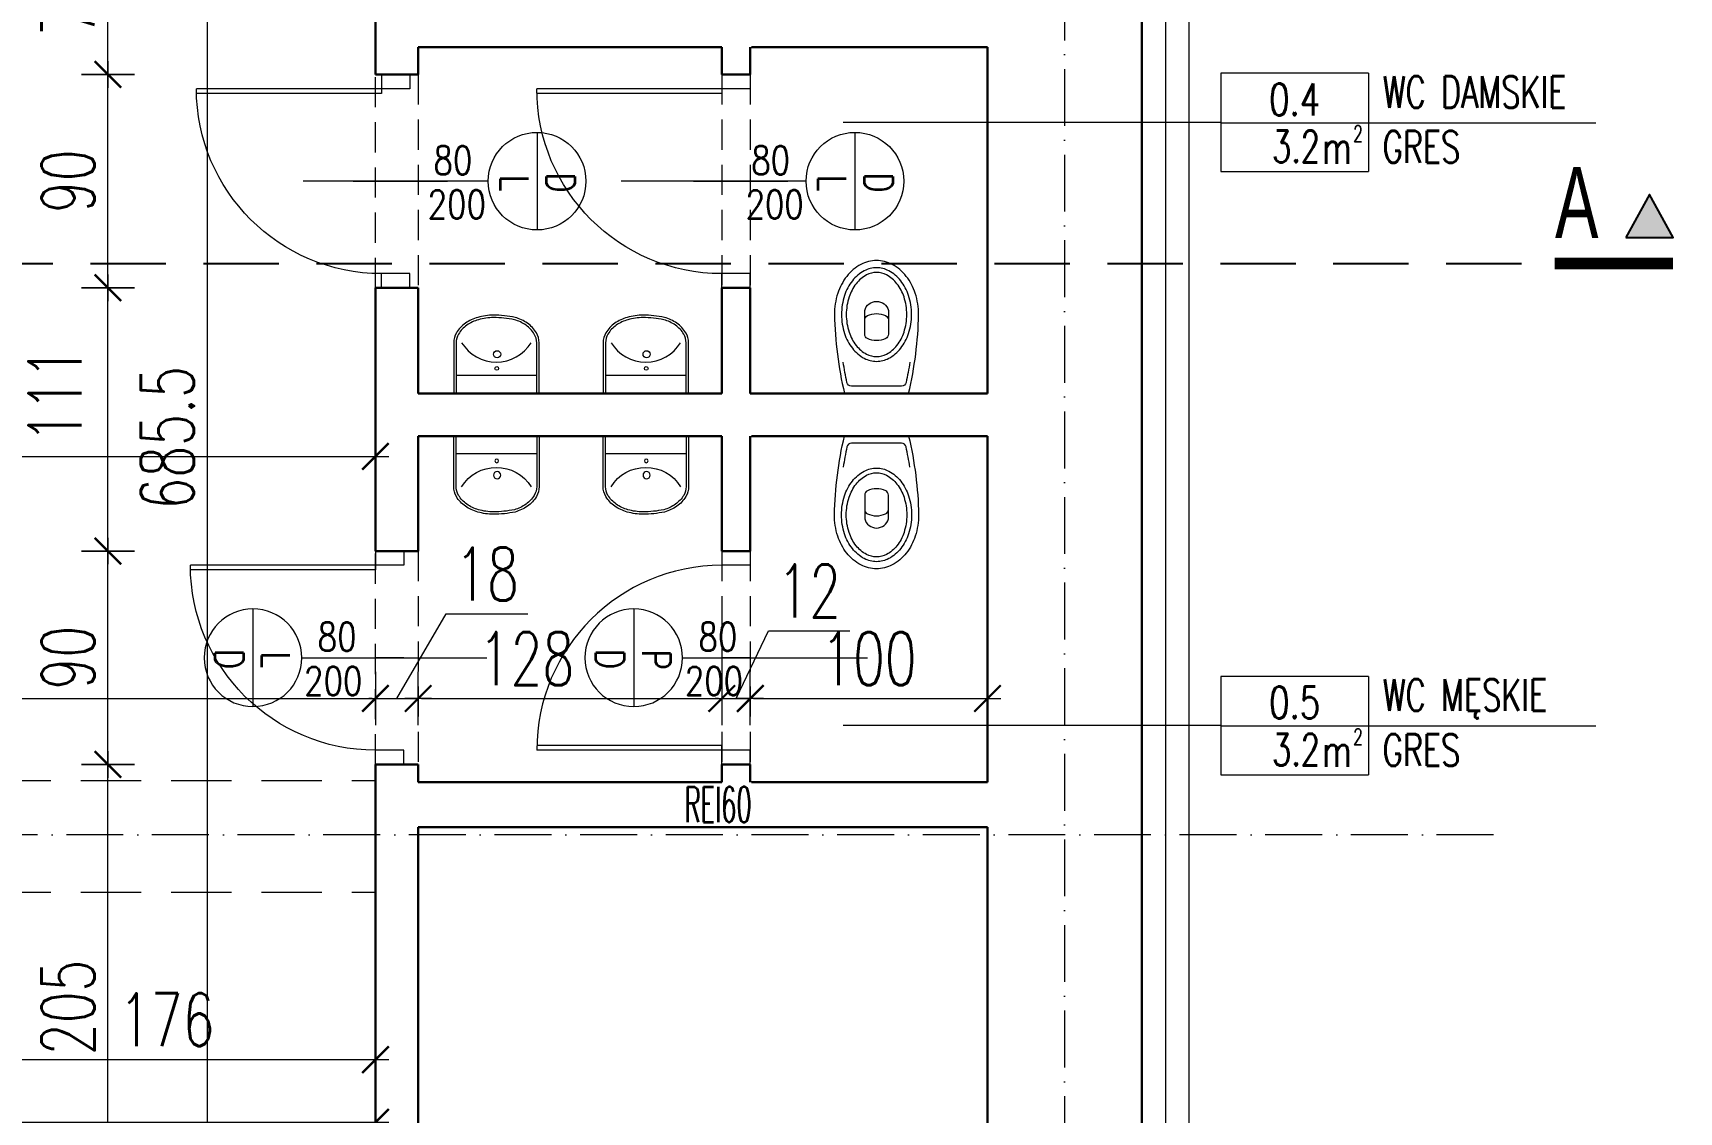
# Model space of a CAD drawing. Header units: millimetres. Extents: x -105266 to 178069, y 491 to 168574.
# Drawn here: x -43104 to -42410, y 56238 to 56693 of the extents above; entities that cross this region are included whole.
import ezdxf
from ezdxf.enums import TextEntityAlignment as Align

# ---------------------------------------------------------------- set-up
doc = ezdxf.new("R2010")
doc.units = ezdxf.units.MM
for name, pattern in [('ACAD_ISO10W100', [18, 12, -3, 0, -3]), ('DASHED', [19.05, 12.7, -6.35]), ('HIDDEN', [9.525, 6.35, -3.175])]:
    doc.linetypes.add(name, pattern=pattern)
doc.layers.get('defpoints').update_dxf_attribs({"color": 4})
for name, color, linetype, lineweight in [('A-izolacja', 4, 'BATTING', 5), ('A-murowane', 2, 'Continuous', 30), ('A-nad', 4, 'DASHED', 15), ('A-wykończenia', 6, 'Continuous', 13), ('A01_OSIE', 9, 'ACAD_ISO10W100', 9), ('A05_SCIANY', 1, 'Continuous', 20), ('A06_WIDOK', 6, 'Continuous', 15), ('A07_DRZWI_OKNA', 4, 'Continuous', 5), ('A08_OPIS DRZWI_OKIEN', 9, 'Continuous', 9), ('A10_OPIS', 4, 'Continuous', 15), ('A13_WYPOSAZENIE SANITARNE', 41, 'Continuous', 9), ('A16_OPIS_POM', 2, 'Continuous', 9), ('A17_OPIS_WARSTW', 32, 'Continuous', 9)]:
    doc.layers.add(name, color=color, linetype=linetype, lineweight=lineweight)
doc.styles.add('ARIAL NARROW', font='')
doc.styles.add('ROMANS', font='romans', dxfattribs={"width": 0.7})
doc.styles.add('WYM', font='ROMANS.SHX', dxfattribs={"width": 0.75})
doc.styles.add('X', font='ROMANS.shx', dxfattribs={"width": 0.5})
doc.styles.get('ARIAL NARROW').set_extended_font_data('Arial Narrow')
doc.linetypes.add('BATTING', pattern='A,0.00254,-2.54,[134,ltypeshp.shx,S=2.54,R=0,X=-2.54,Y=0],-5.08,[134,ltypeshp.shx,S=2.54,R=180,X=2.54,Y=0],-2.54', length=10.16254)
doc.dimstyles.new('PM-100', dxfattribs={"dimscale": 2.8, "dimtxt": 8, "dimasz": 0.5, "dimexe": 0, "dimexo": 0, "dimgap": 2, "dimtad": 1, "dimdec": 1, "dimrnd": 0.1, "dimzin": 13, "dimdsep": 46, "dimtxsty": 'ROMANS', "dimblk": 'Q', "dimcen": 0, "dimse1": 1, "dimse2": 1, "dimclrd": 256, "dimclre": 251, "dimclrt": 41, "dimadec": 1, "dimazin": 0, "dimtfac": 1, "dimtdec": 1, "dimtix": 1, "dimtmove": 1, "dimatfit": 0, "dimldrblk": 'NONE', "dimfxl": 1, "dimtolj": 1, "dimtzin": 13, "dimlwd": -1, "dimlwe": 0, "dimarcsym": 0})

# ---------------------------------------------------------------- blocks, each defined once
blk = doc.blocks.new('MW-0-151')
at = {"color": 0, "linetype": 'ByBlock'}
for points in [[(17.75, -33.25, -0.078305), (16.34, -42.19, -0.087719), (12.55, -49.34, -0.105432), (6.56, -54.37, -0.122623), (0, -56, -0.122623), (-6.56, -54.37, -0.105432), (-12.55, -49.34, -0.087719), (-16.34, -42.19, -0.078305), (-17.75, -33.25, -0.053819), (-13.5, 0), (13.5, 0, -0.053819)], [(14.75, -33.25, -0.078305), (13.49, -41.27, -0.087719), (10.19, -47.49, -0.105432), (5.15, -51.72, -0.122623), (0, -53, -0.122623), (-5.15, -51.72, -0.105432), (-10.19, -47.49, -0.087719), (-13.49, -41.27, -0.078305), (-14.75, -33.25, -0.078305), (-13.49, -25.23, -0.087719), (-10.19, -19.01, -0.105432), (-5.15, -14.78, -0.122623), (0, -13.5, -0.122623), (5.15, -14.78, -0.105432), (10.19, -19.01, -0.087719), (13.49, -25.23, -0.078305)], [(-12.75, -33.25, -0.078305), (-11.58, -25.85, -0.087719), (-8.61, -20.24, -0.105432), (-4.21, -16.55, -0.122623), (0, -15.5, -0.122623), (4.21, -16.55, -0.105432), (8.61, -20.24, -0.087719), (11.58, -25.85, -0.078305), (12.75, -33.25, -0.078305), (11.58, -40.65, -0.087719), (8.61, -46.26, -0.105432), (4.21, -49.95, -0.122623), (0, -51, -0.122623), (-4.21, -49.95, -0.105432), (-8.61, -46.26, -0.087719), (-11.58, -40.65, -0.078305)], [(-3.85, -23.12, 0.291048), (-5, -24.93), (-5, -34.9, 0.778001), (5, -34.9), (5, -24.93, 0.291048), (3.85, -23.12, 0.222518)]]:
    blk.add_lwpolyline(points, format="xyb", close=True, dxfattribs=at)
blk.add_lwpolyline([(14.03, -13.14, 0.014098), (12.48, -4.59, 0.354735), (10.52, -3), (-10.52, -3, 0.354735), (-12.48, -4.59, 0.014098), (-14.03, -13.14, 0.014098)], format="xyb", dxfattribs=at)
for centre, radius, start, end in [((-3, -30.98), 2, 180, 244.91008), ((0, -24.57), 9.07, 244.91008, 295.08992), ((3, -30.98), 2, 295.08992, 0)]:
    blk.add_arc(centre, radius, start, end, dxfattribs=at)
blk = doc.blocks.new('Q')
for p, q in [((0, 8), (0, -8)), ((-4, 0), (4, 0))]:
    blk.add_line(p, q)
at = {"const_width": 0.7}
blk.add_lwpolyline([(4, 4), (-4, -4)], dxfattribs=at)
blk = doc.blocks.new('*D143')
at = {"layer": 'A17_OPIS_WARSTW', "transparency": 16777216}
blk.add_line((-44911.31, 56233.7), (-42961.11, 56233.7), dxfattribs=at)
at = {"layer": 'defpoints', "color": 0, "transparency": 16777216}
for p in [(-42959.71, 56320.55), (-44912.71, 56315.55), (-42959.71, 56233.7)]:
    blk.add_point(p, dxfattribs=at)
at = {"layer": 'A17_OPIS_WARSTW', "transparency": 16777216, "xscale": 1.399999999999999, "yscale": 1.399999999999999, "zscale": 1.399999999999999, "rotation": 180}
blk.add_blockref('Q', (-44912.71, 56233.7), dxfattribs=at)
at = {"layer": 'A17_OPIS_WARSTW', "transparency": 16777216, "xscale": 1.399999999999999, "yscale": 1.399999999999999, "zscale": 1.399999999999999}
blk.add_blockref('Q', (-42959.71, 56233.7), dxfattribs=at)
at = {"layer": 'A17_OPIS_WARSTW', "color": 41, "transparency": 16777216, "insert": (-43924.1, 56246.9), "char_height": 22.4, "attachment_point": 5, "style": 'ROMANS'}
blk.add_mtext('\\A1;1953', dxfattribs=at)
blk = doc.blocks.new('_None')
blk = doc.blocks.new('D80')
at = {"color": 0, "linetype": 'ByBlock'}
for p, q in [((-3792.14, -2425.72), (-3792.14, -2335.72)), ((-3790.14, -2413.72), (-3790.14, -2335.75)), ((-3753.14, -2401.77), (-3753.14, -2441.59)), ((-3798.14, -2425.72), (-3798.14, -2413.72)), ((-3798.14, -2413.72), (-3790.14, -2413.72)), ((-3753.14, -2425.72), (-3753.14, -2413.72)), ((-3714.14, -2425.72), (-3714.14, -2413.72)), ((-3708.14, -2413.72), (-3714.14, -2413.72)), ((-3708.14, -2425.72), (-3708.14, -2413.72)), ((-3798.14, -2425.72), (-3792.14, -2425.72)), ((-3708.14, -2425.72), (-3714.14, -2425.72))]:
    blk.add_line(p, q, dxfattribs=at)
blk.add_arc((-3792.14, -2413.72), 78, 0, 90, dxfattribs=at)
blk = doc.blocks.new('A$C5E647A0B')
blk.add_blockref('D80', (3708.14, 2425.72))
blk = doc.blocks.new('A$C710C7D7E')
blk.add_blockref('A$C5E647A0B', (90, 0))
blk = doc.blocks.new('MW-0-102')
at = {"color": 0, "linetype": 'ByBlock'}
for p, q in [((-30.3, 0), (-30.3, -35.6)), ((26.3, -35.6), (26.3, 0))]:
    blk.add_line(p, q, dxfattribs=at)
blk.add_lwpolyline([(28, -35.6), (28, 0), (-32, 0), (-32, -35.6, 0.135616), (-30.1, -42.6, 0.106924), (-23.8, -49.3, 0.08175), (-15.1, -53.4, 0.051649), (0, -55, 0.069931), (11.1, -53.4, 0.08175), (19.8, -49.3, 0.106924), (26.1, -42.6, 0.135616)], format="xyb", close=True, dxfattribs=at)
blk.add_lwpolyline([(-30.3, -12.5), (26.3, -12.5)])
blk.add_lwpolyline([(-30.3, -35.6, 0.135616), (-28.6, -41.7, 0.106924), (-22.8, -47.9, 0.08175), (-14.6, -51.8, 0.051052), (0, -53.3, 0.069931), (10.6, -51.8, 0.08175), (18.8, -47.9, 0.106924), (24.6, -41.7, 0.135616), (26.3, -35.6, 0.135616)], format="xyb", dxfattribs=at)
for centre, radius in [((-2.3, -17.5), 1.29), ((-2.5, -27.5), 2.5)]:
    blk.add_circle(centre, radius, dxfattribs=at)
blk.add_arc((-2, -50.7), 28.7, 31.6763, 148.3237, dxfattribs=at)
blk = doc.blocks.new('A$C5DA26D5B')
at = {"layer": 'A13_WYPOSAZENIE SANITARNE', "extrusion": (0, 0, -1), "xscale": -1, "zscale": -1, "rotation": 180}
blk.add_blockref('MW-0-102', (-42, 0), dxfattribs=at)
blk = doc.blocks.new('opis-pomieszczenie')
for p, q in [((0, 21.79), (0, -21.42)), ((-64.77, 0), (99.88, 0))]:
    blk.add_line(p, q)
blk.add_lwpolyline([(0, 21.79), (-64.77, 21.79), (-64.77, -21.42), (0, -21.42)])
at = {"style": 'ROMANS', "width": 0.7}
for s, height, p in [('2', 7.15, (-4.55, -8.35)), ('m', 14.3, (-13.79, -17.95))]:
    blk.add_text(s, height=height, dxfattribs=at).set_placement(p, align=Align.CENTER)
blk.add_attdef('NR', text='', height=14.3, dxfattribs=at).set_placement((-32.39, 2.83), align=Align.CENTER)
for tag, p in [('POMIESZCZENIE', (6.3, 3.88)), ('POS', (6.3, -17.57))]:
    blk.add_attdef(tag, p, '', height=14.3, dxfattribs=at)
blk.add_attdef('POW', text='', height=14.3, dxfattribs=at).set_placement((-27, -17.41), align=Align.RIGHT)
blk = doc.blocks.new('*D152')
at = {"layer": 'A17_OPIS_WARSTW', "transparency": 16777216}
blk.add_line((-43568.31, 56412.44), (-42961.11, 56412.44), dxfattribs=at)
at = {"layer": 'defpoints', "color": 0, "transparency": 16777216}
for p in [(-42959.71, 56412.44), (-43569.71, 56313.42), (-42959.71, 56313.42)]:
    blk.add_point(p, dxfattribs=at)
at = {"layer": 'A17_OPIS_WARSTW', "transparency": 16777216, "xscale": 1.399999999999999, "yscale": 1.399999999999999, "zscale": 1.399999999999999, "rotation": 180}
blk.add_blockref('Q', (-43569.71, 56412.44), dxfattribs=at)
at = {"layer": 'A17_OPIS_WARSTW', "transparency": 16777216, "xscale": 1.399999999999999, "yscale": 1.399999999999999, "zscale": 1.399999999999999}
blk.add_blockref('Q', (-42959.71, 56412.44), dxfattribs=at)
at = {"layer": 'A17_OPIS_WARSTW', "color": 41, "transparency": 16777216, "insert": (-43264.71, 56429.24), "char_height": 22.4, "attachment_point": 5, "style": 'ROMANS'}
blk.add_mtext('\\A1;610', dxfattribs=at)
blk = doc.blocks.new('*D313')
at = {"layer": 'A17_OPIS_WARSTW', "transparency": 16777216}
blk.add_line((-43326.31, 56514.54), (-42961.11, 56514.54), dxfattribs=at)
at = {"layer": 'defpoints', "color": 0, "transparency": 16777216}
for p in [(-42959.71, 56607.14), (-43327.71, 56514.54), (-42959.71, 56514.54)]:
    blk.add_point(p, dxfattribs=at)
at = {"layer": 'A17_OPIS_WARSTW', "transparency": 16777216, "xscale": 1.399999999999999, "yscale": 1.399999999999999, "zscale": 1.399999999999999, "rotation": 180}
blk.add_blockref('Q', (-43327.71, 56514.54), dxfattribs=at)
at = {"layer": 'A17_OPIS_WARSTW', "transparency": 16777216, "xscale": 1.399999999999999, "yscale": 1.399999999999999, "zscale": 1.399999999999999}
blk.add_blockref('Q', (-42959.71, 56514.54), dxfattribs=at)
at = {"layer": 'A17_OPIS_WARSTW', "color": 41, "transparency": 16777216, "insert": (-43143.71, 56531.34), "char_height": 22.4, "attachment_point": 5, "style": 'ROMANS'}
blk.add_mtext('\\A1;368', dxfattribs=at)
blk = doc.blocks.new('A$C0DAD6F23')
h = blk.add_hatch(color=1)
h.dxf.hatch_style = 1
h.paths.add_polyline_path([(-30, 11.03), (-50, 11.03), (-40, 29.14)])
at = {"color": 1}
blk.add_lwpolyline([(-30, 11.03), (-50, 11.03), (-40, 29.14), (-30, 11.03)], dxfattribs=at)
at = {"color": 1, "const_width": 5}
blk.add_lwpolyline([(0, 0), (-50, 0)], dxfattribs=at)
blk = doc.blocks.new('*D195')
at = {"layer": 'A17_OPIS_WARSTW', "ltscale": 0.9, "transparency": 16777216}
for p, q in [((-42950.71, 56412.44), (-42929.87, 56448.12)), ((-42929.87, 56448.12), (-42895.52, 56448.12)), ((-42961.11, 56412.44), (-42962.51, 56412.44)), ((-42959.71, 56412.44), (-42941.71, 56412.44)), ((-42959.71, 56412.44), (-42941.71, 56412.44)), ((-42940.31, 56412.44), (-42938.91, 56412.44))]:
    blk.add_line(p, q, dxfattribs=at)
at = {"layer": 'defpoints', "color": 0, "ltscale": 0.9, "transparency": 16777216}
for p in [(-42959.71, 56412.44), (-42941.71, 56412.44), (-42941.71, 56412.44)]:
    blk.add_point(p, dxfattribs=at)
at = {"layer": 'A17_OPIS_WARSTW', "ltscale": 0.9, "transparency": 16777216, "xscale": 1.399999999999999, "yscale": 1.399999999999999, "zscale": 1.399999999999999}
blk.add_blockref('Q', (-42959.71, 56412.44), dxfattribs=at)
at = {"layer": 'A17_OPIS_WARSTW', "ltscale": 0.9, "transparency": 16777216, "xscale": 1.399999999999999, "yscale": 1.399999999999999, "zscale": 1.399999999999999, "rotation": 180}
blk.add_blockref('Q', (-42941.71, 56412.44), dxfattribs=at)
at = {"layer": 'A17_OPIS_WARSTW', "color": 41, "ltscale": 0.9, "transparency": 16777216, "insert": (-42912.7, 56464.92), "char_height": 22.4, "attachment_point": 5, "style": 'ROMANS'}
blk.add_mtext('\\A1;18', dxfattribs=at)
blk = doc.blocks.new('*D196')
at = {"layer": 'A17_OPIS_WARSTW', "ltscale": 0.9, "transparency": 16777216}
blk.add_line((-42940.31, 56412.44), (-42815.11, 56412.44), dxfattribs=at)
at = {"layer": 'defpoints', "color": 0, "ltscale": 0.9, "transparency": 16777216}
for p in [(-42941.71, 56412.44), (-42813.71, 56412.44), (-42813.71, 56412.44)]:
    blk.add_point(p, dxfattribs=at)
at = {"layer": 'A17_OPIS_WARSTW', "ltscale": 0.9, "transparency": 16777216, "xscale": 1.399999999999999, "yscale": 1.399999999999999, "zscale": 1.399999999999999, "rotation": 180}
blk.add_blockref('Q', (-42941.71, 56412.44), dxfattribs=at)
at = {"layer": 'A17_OPIS_WARSTW', "ltscale": 0.9, "transparency": 16777216, "xscale": 1.399999999999999, "yscale": 1.399999999999999, "zscale": 1.399999999999999}
blk.add_blockref('Q', (-42813.71, 56412.44), dxfattribs=at)
at = {"layer": 'A17_OPIS_WARSTW', "color": 41, "ltscale": 0.9, "transparency": 16777216, "insert": (-42896.06, 56429.24), "char_height": 22.4, "attachment_point": 5, "style": 'ROMANS'}
blk.add_mtext('\\A1;128', dxfattribs=at)
blk = doc.blocks.new('*D197')
at = {"layer": 'A17_OPIS_WARSTW', "ltscale": 0.9, "transparency": 16777216}
for p, q in [((-42807.71, 56412.44), (-42794.08, 56440.99)), ((-42794.08, 56440.99), (-42759.73, 56440.99)), ((-42815.11, 56412.44), (-42816.51, 56412.44)), ((-42813.71, 56412.44), (-42801.71, 56412.44)), ((-42813.71, 56412.44), (-42801.71, 56412.44)), ((-42800.31, 56412.44), (-42798.91, 56412.44))]:
    blk.add_line(p, q, dxfattribs=at)
at = {"layer": 'defpoints', "color": 0, "ltscale": 0.9, "transparency": 16777216}
for p in [(-42813.71, 56412.44), (-42801.71, 56412.44), (-42801.71, 56412.44)]:
    blk.add_point(p, dxfattribs=at)
at = {"layer": 'A17_OPIS_WARSTW', "ltscale": 0.9, "transparency": 16777216, "xscale": 1.399999999999999, "yscale": 1.399999999999999, "zscale": 1.399999999999999}
blk.add_blockref('Q', (-42813.71, 56412.44), dxfattribs=at)
at = {"layer": 'A17_OPIS_WARSTW', "ltscale": 0.9, "transparency": 16777216, "xscale": 1.399999999999999, "yscale": 1.399999999999999, "zscale": 1.399999999999999, "rotation": 180}
blk.add_blockref('Q', (-42801.71, 56412.44), dxfattribs=at)
at = {"layer": 'A17_OPIS_WARSTW', "color": 41, "ltscale": 0.9, "transparency": 16777216, "insert": (-42776.91, 56457.79), "char_height": 22.4, "attachment_point": 5, "style": 'ROMANS'}
blk.add_mtext('\\A1;12', dxfattribs=at)
blk = doc.blocks.new('*D198')
at = {"layer": 'A17_OPIS_WARSTW', "ltscale": 0.9, "transparency": 16777216}
blk.add_line((-42800.31, 56412.44), (-42703.11, 56412.44), dxfattribs=at)
at = {"layer": 'defpoints', "color": 0, "ltscale": 0.9, "transparency": 16777216}
for p in [(-42801.71, 56412.44), (-42701.71, 56412.44), (-42701.71, 56412.44)]:
    blk.add_point(p, dxfattribs=at)
at = {"layer": 'A17_OPIS_WARSTW', "ltscale": 0.9, "transparency": 16777216, "xscale": 1.399999999999999, "yscale": 1.399999999999999, "zscale": 1.399999999999999, "rotation": 180}
blk.add_blockref('Q', (-42801.71, 56412.44), dxfattribs=at)
at = {"layer": 'A17_OPIS_WARSTW', "ltscale": 0.9, "transparency": 16777216, "xscale": 1.399999999999999, "yscale": 1.399999999999999, "zscale": 1.399999999999999}
blk.add_blockref('Q', (-42701.71, 56412.44), dxfattribs=at)
at = {"layer": 'A17_OPIS_WARSTW', "color": 41, "ltscale": 0.9, "transparency": 16777216, "insert": (-42751.71, 56429.24), "char_height": 22.4, "attachment_point": 5, "style": 'ROMANS'}
blk.add_mtext('\\A1;100', dxfattribs=at)
blk = doc.blocks.new('*D203')
at = {"layer": 'A17_OPIS_WARSTW', "ltscale": 0.9, "transparency": 16777216}
blk.add_line((-43072.49, 56587.04), (-43072.49, 56674.24), dxfattribs=at)
at = {"layer": 'defpoints', "color": 0, "ltscale": 0.9, "transparency": 16777216}
for p in [(-43072.49, 56675.64), (-43035.24, 56675.64), (-43035.24, 56585.64)]:
    blk.add_point(p, dxfattribs=at)
at = {"layer": 'A17_OPIS_WARSTW', "ltscale": 0.9, "transparency": 16777216, "xscale": 1.399999999999999, "yscale": 1.399999999999999, "zscale": 1.399999999999999}
for p, rotation in [((-43072.49, 56675.64), 90), ((-43072.49, 56585.64), 270)]:
    blk.add_blockref('Q', p, dxfattribs=dict(at, rotation=rotation))
at = {"layer": 'A17_OPIS_WARSTW', "color": 41, "ltscale": 0.9, "transparency": 16777216, "insert": (-43089.29, 56630.64), "char_height": 22.4, "attachment_point": 5, "rotation": 90, "style": 'ROMANS'}
blk.add_mtext('\\A1;90', dxfattribs=at)
blk = doc.blocks.new('*D205')
at = {"layer": 'A17_OPIS_WARSTW', "ltscale": 0.9, "transparency": 16777216}
blk.add_line((-43072.49, 56181.04), (-43072.49, 56383.24), dxfattribs=at)
at = {"layer": 'defpoints', "color": 0, "ltscale": 0.9, "transparency": 16777216}
for p in [(-43072.49, 56384.64), (-43035.24, 56384.64), (-43035.24, 56179.64)]:
    blk.add_point(p, dxfattribs=at)
at = {"layer": 'A17_OPIS_WARSTW', "ltscale": 0.9, "transparency": 16777216, "xscale": 1.399999999999999, "yscale": 1.399999999999999, "zscale": 1.399999999999999}
for p, rotation in [((-43072.49, 56384.64), 90), ((-43072.49, 56179.64), 270)]:
    blk.add_blockref('Q', p, dxfattribs=dict(at, rotation=rotation))
at = {"layer": 'A17_OPIS_WARSTW', "color": 41, "ltscale": 0.9, "transparency": 16777216, "insert": (-43089.29, 56282.14), "char_height": 22.4, "attachment_point": 5, "rotation": 90, "style": 'ROMANS'}
blk.add_mtext('\\A1;205', dxfattribs=at)
blk = doc.blocks.new('*D206')
at = {"layer": 'A17_OPIS_WARSTW', "ltscale": 0.9, "transparency": 16777216}
blk.add_line((-43072.49, 56386.04), (-43072.49, 56473.24), dxfattribs=at)
at = {"layer": 'defpoints', "color": 0, "ltscale": 0.9, "transparency": 16777216}
for p in [(-43072.49, 56474.64), (-43035.24, 56474.64), (-43035.24, 56384.64)]:
    blk.add_point(p, dxfattribs=at)
at = {"layer": 'A17_OPIS_WARSTW', "ltscale": 0.9, "transparency": 16777216, "xscale": 1.399999999999999, "yscale": 1.399999999999999, "zscale": 1.399999999999999}
for p, rotation in [((-43072.49, 56474.64), 90), ((-43072.49, 56384.64), 270)]:
    blk.add_blockref('Q', p, dxfattribs=dict(at, rotation=rotation))
at = {"layer": 'A17_OPIS_WARSTW', "color": 41, "ltscale": 0.9, "transparency": 16777216, "insert": (-43089.29, 56429.64), "char_height": 22.4, "attachment_point": 5, "rotation": 90, "style": 'ROMANS'}
blk.add_mtext('\\A1;90', dxfattribs=at)
blk = doc.blocks.new('*D207')
at = {"layer": 'A17_OPIS_WARSTW', "ltscale": 0.9, "transparency": 16777216}
blk.add_line((-43072.49, 56476.04), (-43072.49, 56584.24), dxfattribs=at)
at = {"layer": 'defpoints', "color": 0, "ltscale": 0.9, "transparency": 16777216}
for p in [(-43072.49, 56585.64), (-43035.24, 56585.64), (-43035.24, 56474.64)]:
    blk.add_point(p, dxfattribs=at)
at = {"layer": 'A17_OPIS_WARSTW', "ltscale": 0.9, "transparency": 16777216, "xscale": 1.399999999999999, "yscale": 1.399999999999999, "zscale": 1.399999999999999}
for p, rotation in [((-43072.49, 56585.64), 90), ((-43072.49, 56474.64), 270)]:
    blk.add_blockref('Q', p, dxfattribs=dict(at, rotation=rotation))
at = {"layer": 'A17_OPIS_WARSTW', "color": 41, "ltscale": 0.9, "transparency": 16777216, "insert": (-43094.84, 56540.48), "char_height": 22.4, "attachment_point": 5, "rotation": 90, "style": 'ROMANS'}
blk.add_mtext('\\A1;111', dxfattribs=at)
blk = doc.blocks.new('*D208')
at = {"layer": 'A17_OPIS_WARSTW', "ltscale": 0.9, "transparency": 16777216}
blk.add_line((-43072.49, 56677.04), (-43072.49, 56753.74), dxfattribs=at)
at = {"layer": 'defpoints', "color": 0, "ltscale": 0.9, "transparency": 16777216}
for p in [(-43072.49, 56755.14), (-43035.24, 56755.14), (-43035.24, 56675.64)]:
    blk.add_point(p, dxfattribs=at)
at = {"layer": 'A17_OPIS_WARSTW', "ltscale": 0.9, "transparency": 16777216, "xscale": 1.399999999999999, "yscale": 1.399999999999999, "zscale": 1.399999999999999}
for p, rotation in [((-43072.49, 56755.14), 90), ((-43072.49, 56675.64), 270)]:
    blk.add_blockref('Q', p, dxfattribs=dict(at, rotation=rotation))
at = {"layer": 'A17_OPIS_WARSTW', "color": 41, "ltscale": 0.9, "transparency": 16777216, "insert": (-43089.29, 56715.39), "char_height": 22.4, "attachment_point": 5, "rotation": 90, "style": 'ROMANS'}
blk.add_mtext('\\A1;79.5', dxfattribs=at)
blk = doc.blocks.new('*D211')
at = {"layer": 'A17_OPIS_WARSTW', "ltscale": 0.9, "transparency": 16777216}
blk.add_line((-43134.31, 56260.14), (-42961.11, 56260.14), dxfattribs=at)
at = {"layer": 'defpoints', "color": 0, "ltscale": 0.9, "transparency": 16777216}
for p in [(-43135.71, 56377.89), (-42959.71, 56277.13), (-42959.71, 56260.14)]:
    blk.add_point(p, dxfattribs=at)
at = {"layer": 'A17_OPIS_WARSTW', "ltscale": 0.9, "transparency": 16777216, "xscale": 1.399999999999999, "yscale": 1.399999999999999, "zscale": 1.399999999999999, "rotation": 180}
blk.add_blockref('Q', (-43135.71, 56260.14), dxfattribs=at)
at = {"layer": 'A17_OPIS_WARSTW', "ltscale": 0.9, "transparency": 16777216, "xscale": 1.399999999999999, "yscale": 1.399999999999999, "zscale": 1.399999999999999}
blk.add_blockref('Q', (-42959.71, 56260.14), dxfattribs=at)
at = {"layer": 'A17_OPIS_WARSTW', "color": 41, "ltscale": 0.9, "transparency": 16777216, "insert": (-43047.71, 56276.94), "char_height": 22.4, "attachment_point": 5, "style": 'ROMANS'}
blk.add_mtext('\\A1;176', dxfattribs=at)
blk = doc.blocks.new('drzwi opis')
for p, q in [((-29.32, 124.88), (29.32, 124.88)), ((0, 95.56), (0, -15.56))]:
    blk.add_line(p, q)
blk.add_circle((0, 124.88), 29.32)
at = {"style": 'ROMANS', "width": 0.7}
for tag, p in [('WDNR', (1.09, 127.47)), ('WDPPOZ', (0, 102.7))]:
    blk.add_attdef(tag, text='', height=17, dxfattribs=at).set_placement(p, align=Align.CENTER)
for tag, p in [('WDS', (-4.07, -6.01)), ('WDH', (22.49, -6.37))]:
    blk.add_attdef(tag, text='', height=17, rotation=90, dxfattribs=at).set_placement(p, align=Align.CENTER)
blk = doc.blocks.new('*D221')
at = {"layer": 'A17_OPIS_WARSTW', "ltscale": 0.9, "transparency": 16777216}
blk.add_line((-43030.64, 56863.74), (-43030.64, 56181.04), dxfattribs=at)
at = {"layer": 'defpoints', "color": 0, "ltscale": 0.9, "transparency": 16777216}
for p in [(-43206.64, 56865.14), (-43206.64, 56179.64), (-43030.64, 56179.64)]:
    blk.add_point(p, dxfattribs=at)
at = {"layer": 'A17_OPIS_WARSTW', "ltscale": 0.9, "transparency": 16777216, "xscale": 1.399999999999999, "yscale": 1.399999999999999, "zscale": 1.399999999999999}
for p, rotation in [((-43030.64, 56865.14), 90), ((-43030.64, 56179.64), 270)]:
    blk.add_blockref('Q', p, dxfattribs=dict(at, rotation=rotation))
at = {"layer": 'A17_OPIS_WARSTW', "color": 41, "ltscale": 0.9, "transparency": 16777216, "insert": (-43047.44, 56522.39), "char_height": 22.4, "attachment_point": 5, "rotation": 90, "style": 'ROMANS'}
blk.add_mtext('\\A1;685.5', dxfattribs=at)

msp = doc.modelspace()

# ---------------------------------------------------------------- linework, layer by layer
at = {"layer": 'A-izolacja', "ltscale": 0.9}
msp.add_line((-42626.52, 55769.91), (-42626.52, 56939.86), dxfattribs=at)
at = {"layer": 'A-murowane'}
for p, q in [((-42636.71, 56930.14), (-42636.71, 55779.64)), ((-42959.71, 56755.14), (-42959.71, 56675.64)), ((-42941.71, 56675.64), (-42941.71, 56687.14)), ((-42813.71, 56687.14), (-42941.71, 56687.14)), ((-42813.71, 56687.14), (-42813.71, 56675.64)), ((-42801.71, 56687.14), (-42801.71, 56675.64)), ((-42701.71, 56687.14), (-42801.21, 56687.14)), ((-42701.71, 56687.14), (-42701.71, 56541.14)), ((-42941.71, 56675.64), (-42959.71, 56675.64)), ((-42801.71, 56675.64), (-42813.71, 56675.64)), ((-42959.71, 56585.64), (-42959.71, 56474.64)), ((-42941.71, 56585.64), (-42959.71, 56585.64)), ((-42941.71, 56541.14), (-42941.71, 56585.64)), ((-42813.71, 56585.64), (-42813.71, 56541.14)), ((-42801.71, 56585.64), (-42813.71, 56585.64)), ((-42801.71, 56585.64), (-42801.71, 56541.14)), ((-42813.71, 56541.14), (-42941.71, 56541.14)), ((-42701.71, 56541.14), (-42801.71, 56541.14)), ((-42941.71, 56474.64), (-42941.71, 56523.14)), ((-42813.71, 56523.14), (-42941.71, 56523.14)), ((-42813.71, 56523.14), (-42813.71, 56474.64)), ((-42801.71, 56523.14), (-42801.71, 56474.64)), ((-42701.71, 56523.14), (-42801.21, 56523.14)), ((-42701.71, 56523.14), (-42701.71, 56377.14)), ((-42959.71, 56474.64), (-42941.71, 56474.64)), ((-42813.71, 56474.64), (-42801.71, 56474.64)), ((-42959.71, 56384.64), (-42959.71, 55844.64)), ((-42959.71, 55844.64), (-42959.71, 56384.64)), ((-42959.71, 56384.64), (-42941.71, 56384.64)), ((-42941.71, 56384.64), (-42941.71, 56377.14)), ((-42813.71, 56384.64), (-42813.71, 56377.14)), ((-42813.71, 56384.64), (-42801.71, 56384.64)), ((-42801.71, 56384.64), (-42801.71, 56377.14)), ((-42813.71, 56377.14), (-42941.71, 56377.14)), ((-42701.71, 56377.14), (-42801.21, 56377.14)), ((-42941.71, 56358.14), (-42941.71, 55844.64)), ((-42701.71, 56358.14), (-42941.71, 56358.14)), ((-42701.71, 56358.14), (-42701.71, 55844.64))]:
    msp.add_line(p, q, dxfattribs=at)
at = {"layer": 'A-nad'}
for p, q in [((-42959.71, 56585.64), (-42959.71, 56675.64)), ((-42941.71, 56675.64), (-42941.71, 56585.64)), ((-42813.71, 56675.64), (-42813.71, 56585.64)), ((-42801.71, 56675.64), (-42801.71, 56585.64)), ((-42959.71, 56384.64), (-42959.71, 56474.64)), ((-42941.71, 56474.64), (-42941.71, 56384.64)), ((-42813.71, 56474.64), (-42813.71, 56384.64)), ((-42801.71, 56474.64), (-42801.71, 56384.64))]:
    msp.add_line(p, q, dxfattribs=at)
at = {"layer": 'A-nad', "ltscale": 2}
for p, q in [((-44912.71, 56377.89), (-42959.71, 56377.89)), ((-44912.71, 56330.7), (-42959.71, 56330.7))]:
    msp.add_line(p, q, dxfattribs=at)
at = {"layer": 'A-wykończenia'}
msp.add_lwpolyline([(-42774.71, 55779.64), (-42774.71, 55759.64), (-42616.71, 55759.64), (-42616.71, 56950.14), (-42778.21, 56950.14), (-42778.21, 56930.14)], dxfattribs=at)
at = {"layer": 'A01_OSIE', "ltscale": 2}
for p, q in [((-42669.21, 57002.81), (-42669.21, 55668.76)), ((-42488.41, 56354.89), (-45760, 56354.89))]:
    msp.add_line(p, q, dxfattribs=at)
at = {"layer": 'A16_OPIS_POM'}
for p, q in [((-42603.33, 56655.42), (-42762.6, 56655.42)), ((-42603.33, 56401.05), (-42762.6, 56401.05))]:
    msp.add_line(p, q, dxfattribs=at)
at = {"layer": 'defpoints', "linetype": 'HIDDEN', "ltscale": 5}
msp.add_line((-45746.81, 56595.9), (-42462.69, 56595.9), dxfattribs=at)

# ---------------------------------------------------------------- block references
at = {"color": 6, "xscale": -1}
msp.add_blockref('A$C0DAD6F23', (-42462.69, 56595.9), dxfattribs=at)
at = {"layer": 'A06_WIDOK', "xscale": 0.6, "yscale": 0.6, "zscale": 0.6}
for p in [(-42935.13, 56541.14), (-42872.13, 56541.14)]:
    msp.add_blockref('A$C5DA26D5B', p, dxfattribs=at)
at = {"layer": 'A06_WIDOK', "xscale": -0.6, "yscale": 0.6, "zscale": 0.6, "rotation": 180}
for p in [(-42935.13, 56523.14), (-42872.13, 56523.14)]:
    msp.add_blockref('A$C5DA26D5B', p, dxfattribs=at)
at = {"layer": 'A07_DRZWI_OKNA', "xscale": -1, "rotation": 89.99999999999783}
for p in [(-42945.18, 56675.64), (-42801.71, 56675.64), (-42947.71, 56474.64)]:
    msp.add_blockref('A$C710C7D7E', p, dxfattribs=at)
at = {"layer": 'A07_DRZWI_OKNA', "rotation": 90.00000000000216}
msp.add_blockref('A$C710C7D7E', (-42801.71, 56384.64), dxfattribs=at)
at = {"layer": 'A08_OPIS DRZWI_OKIEN'}
ref = msp.add_blockref('drzwi opis', (-42979.26, 56630.64), dxfattribs=dict(at, xscale=0.702000000001135, yscale=0.702000000001135, zscale=0.702000000001135, rotation=270))
ref.add_attrib('WDNR', 'D', dxfattribs={"layer": '0', "height": 11.93, "rotation": 270, "style": 'WYM', "width": 0.8}).set_placement((-42887.58, 56629.99), align=Align.CENTER)
ref.add_attrib('WDPPOZ', 'L', dxfattribs={"layer": '0', "height": 11.93, "rotation": 270, "style": 'WYM', "width": 0.8}).set_placement((-42907.17, 56629.73), align=Align.CENTER)
ref.add_attrib('WDS', '80', dxfattribs={"layer": '0', "height": 11.934, "style": 'WYM', "width": 0.8}).set_placement((-42927.08, 56633.5), align=Align.CENTER)
ref.add_attrib('WDH', '200', dxfattribs={"layer": '0', "height": 11.934, "style": 'WYM', "width": 0.8}).set_placement((-42925.42, 56614.85), align=Align.CENTER)
ref = msp.add_blockref('drzwi opis', (-42845.26, 56630.64), dxfattribs=dict(at, xscale=0.702000000001135, yscale=0.702000000001135, zscale=0.702000000001135, rotation=270))
ref.add_attrib('WDNR', 'D', dxfattribs={"layer": '0', "height": 11.93, "rotation": 270, "style": 'WYM', "width": 0.8}).set_placement((-42753.58, 56629.99), align=Align.CENTER)
ref.add_attrib('WDPPOZ', 'L', dxfattribs={"layer": '0', "height": 11.93, "rotation": 270, "style": 'WYM', "width": 0.8}).set_placement((-42773.17, 56629.73), align=Align.CENTER)
ref.add_attrib('WDS', '80', dxfattribs={"layer": '0', "height": 11.934, "style": 'WYM', "width": 0.8}).set_placement((-42793.08, 56633.5), align=Align.CENTER)
ref.add_attrib('WDH', '200', dxfattribs={"layer": '0', "height": 11.934, "style": 'WYM', "width": 0.8}).set_placement((-42791.42, 56614.85), align=Align.CENTER)
ref = msp.add_blockref('drzwi opis', (-42923.67, 56429.64), dxfattribs=dict(at, xscale=-0.702000000001135, yscale=0.702000000001135, zscale=0.702000000001135, rotation=90))
ref.add_attrib('WDNR', 'D', dxfattribs={"layer": '0', "height": 11.93, "rotation": 270, "style": 'WYM', "width": 0.8}).set_placement((-43027.29, 56428.99), align=Align.CENTER)
ref.add_attrib('WDPPOZ', 'L', dxfattribs={"layer": '0', "height": 11.93, "rotation": 270, "style": 'WYM', "width": 0.8}).set_placement((-43007.7, 56428.73), align=Align.CENTER)
ref.add_attrib('WDS', '80', dxfattribs={"layer": '0', "height": 11.934, "style": 'WYM', "width": 0.8}).set_placement((-42975.86, 56432.5), align=Align.CENTER)
ref.add_attrib('WDH', '200', dxfattribs={"layer": '0', "height": 11.934, "style": 'WYM', "width": 0.8}).set_placement((-42977.52, 56413.85), align=Align.CENTER)
ref = msp.add_blockref('drzwi opis', (-42763.19, 56429.64), dxfattribs=dict(at, xscale=-0.702000000001135, yscale=0.702000000001135, zscale=0.702000000001135, rotation=89.99999999995035))
ref.add_attrib('WDNR', 'D', dxfattribs={"layer": '0', "height": 11.93, "rotation": 270, "style": 'WYM', "width": 0.8}).set_placement((-42866.81, 56428.99), align=Align.CENTER)
ref.add_attrib('WDPPOZ', 'P', dxfattribs={"layer": '0', "height": 11.93, "rotation": 270, "style": 'WYM', "width": 0.8}).set_placement((-42847.22, 56428.73), align=Align.CENTER)
ref.add_attrib('WDS', '80', dxfattribs={"layer": '0', "height": 11.934, "rotation": 360, "style": 'WYM', "width": 0.8}).set_placement((-42815.37, 56432.5), align=Align.CENTER)
ref.add_attrib('WDH', '200', dxfattribs={"layer": '0', "height": 11.934, "rotation": 360, "style": 'WYM', "width": 0.8}).set_placement((-42817.04, 56413.85), align=Align.CENTER)
at = {"layer": 'A13_WYPOSAZENIE SANITARNE', "xscale": -1, "rotation": 180}
msp.add_blockref('MW-0-151', (-42748.49, 56541.14), dxfattribs=at)
at = {"layer": 'A13_WYPOSAZENIE SANITARNE'}
msp.add_blockref('MW-0-151', (-42748.49, 56523.14), dxfattribs=at)
at = {"layer": 'A16_OPIS_POM'}
ref = msp.add_blockref('opis-pomieszczenie', (-42541.15, 56655.25), dxfattribs=dict(at, xscale=0.9600000000064028, yscale=0.9600000000064028, zscale=0.9600000000064028))
ref.add_attrib('NR', '0.4', dxfattribs={"layer": '0', "height": 13.44, "style": 'ROMANS', "width": 0.75}).set_placement((-42572.24, 56658.39), align=Align.CENTER)
ref.add_attrib('POMIESZCZENIE', 'WC DAMSKIE', (-42535.1, 56661.55), dxfattribs={"layer": '0', "height": 13.44, "style": 'ROMANS', "width": 0.7})
ref.add_attrib('POS', 'GRES', (-42535.1, 56638.38), dxfattribs={"layer": '0', "height": 13.44, "style": 'ROMANS', "width": 0.7})
ref.add_attrib('POW', '3.2', dxfattribs={"layer": '0', "height": 13.44, "style": 'ROMANS', "width": 0.7}).set_placement((-42561.59, 56638.53), align=Align.RIGHT)
ref = msp.add_blockref('opis-pomieszczenie', (-42541.15, 56400.87), dxfattribs=dict(at, xscale=0.9600000000064028, yscale=0.9600000000064028, zscale=0.9600000000064028))
ref.add_attrib('NR', '0.5', dxfattribs={"layer": '0', "height": 13.44, "style": 'ROMANS', "width": 0.75}).set_placement((-42572.24, 56404.02), align=Align.CENTER)
ref.add_attrib('POMIESZCZENIE', 'WC MĘSKIE', (-42535.1, 56407.18), dxfattribs={"layer": '0', "height": 13.44, "style": 'ROMANS', "width": 0.7})
ref.add_attrib('POS', 'GRES', (-42535.1, 56384), dxfattribs={"layer": '0', "height": 13.44, "style": 'ROMANS', "width": 0.7})
ref.add_attrib('POW', '3.2', dxfattribs={"layer": '0', "height": 13.44, "style": 'ROMANS', "width": 0.7}).set_placement((-42561.59, 56384.16), align=Align.RIGHT)

# ---------------------------------------------------------------- texts
at = {"layer": 'A05_SCIANY', "insert": (-42829.41, 56375.25), "char_height": 15, "attachment_point": 1, "style": 'X'}
msp.add_mtext_dynamic_manual_height_columns('REI60', width=76, gutter_width=125, heights=[0], dxfattribs=at)
at = {"layer": 'A10_OPIS', "color": 1, "insert": (-42453.32, 56621.62), "char_height": 30, "width": 35, "attachment_point": 5, "style": 'ARIAL NARROW'}
msp.add_mtext('{\\W0.8;A}', dxfattribs=at)

# ---------------------------------------------------------------- dimensions: what is measured, and where the dimension line sits
at = {"layer": 'A17_OPIS_WARSTW', "ltscale": 0.9}
for base, p1, p2, picture, middle in [((-43030.64, 56179.64), (-43206.64, 56865.14), (-43206.64, 56179.64), '*D221', (-43047.44, 56522.39)), ((-43072.49, 56755.14), (-43035.24, 56675.64), (-43035.24, 56755.14), '*D208', (-43089.29, 56715.39)), ((-43072.49, 56675.64), (-43035.24, 56585.64), (-43035.24, 56675.64), '*D203', (-43089.29, 56630.64)), ((-43072.49, 56474.64), (-43035.24, 56384.64), (-43035.24, 56474.64), '*D206', (-43089.29, 56429.64)), ((-43072.49, 56384.64), (-43035.24, 56179.64), (-43035.24, 56384.64), '*D205', (-43089.29, 56282.14))]:
    dim = msp.add_linear_dim(base=base, p1=p1, p2=p2, angle=90, dimstyle='PM-100', dxfattribs=at)
    dim.commit()
    dim.dimension.update_dxf_attribs({"geometry": picture, "text_midpoint": middle})
at = {"layer": 'A17_OPIS_WARSTW'}
for base, p1, p2, picture, middle in [((-42959.71, 56514.54), (-43327.71, 56514.54), (-42959.71, 56607.14), '*D313', (-43143.71, 56514.54)), ((-42959.71, 56233.7), (-44912.71, 56315.55), (-42959.71, 56320.55), '*D143', (-43924.1, 56230.1))]:
    dim = msp.add_linear_dim(base=base, p1=p1, p2=p2, dimstyle='PM-100', dxfattribs=at)
    dim.commit()
    dim.dimension.update_dxf_attribs({"geometry": picture, "text_midpoint": middle, "dimtype": 160})
at = {"layer": 'A17_OPIS_WARSTW', "ltscale": 0.9}
dim = msp.add_linear_dim(base=(-43072.49, 56585.64), p1=(-43035.24, 56474.64), p2=(-43035.24, 56585.64), angle=90, dimstyle='PM-100', dxfattribs=at)
dim.commit()
dim.dimension.update_dxf_attribs({"geometry": '*D207', "text_midpoint": (-43078.04, 56540.48), "dimtype": 160})
for base, p1, p2, picture, middle in [((-42941.71, 56412.44), (-42959.71, 56412.44), (-42941.71, 56412.44), '*D195', (-42924.27, 56448.12)), ((-42801.71, 56412.44), (-42813.71, 56412.44), (-42801.71, 56412.44), '*D197', (-42788.48, 56440.99)), ((-42813.71, 56412.44), (-42941.71, 56412.44), (-42813.71, 56412.44), '*D196', (-42896.06, 56412.44))]:
    dim = msp.add_linear_dim(base=base, p1=p1, p2=p2, dimstyle='PM-100', dxfattribs=at)
    dim.commit()
    dim.dimension.update_dxf_attribs({"geometry": picture, "text_midpoint": middle, "dimtype": 160})
at = {"layer": 'A17_OPIS_WARSTW'}
dim = msp.add_linear_dim(base=(-42959.71, 56412.44), p1=(-43569.71, 56313.42), p2=(-42959.71, 56313.42), dimstyle='PM-100', dxfattribs=at)
dim.commit()
dim.dimension.update_dxf_attribs({"geometry": '*D152', "text_midpoint": (-43264.71, 56429.24)})
at = {"layer": 'A17_OPIS_WARSTW', "ltscale": 0.9}
for base, p1, p2, picture, middle in [((-42701.71, 56412.44), (-42801.71, 56412.44), (-42701.71, 56412.44), '*D198', (-42751.71, 56429.24)), ((-42959.71, 56260.14), (-43135.71, 56377.89), (-42959.71, 56277.13), '*D211', (-43047.71, 56276.94))]:
    dim = msp.add_linear_dim(base=base, p1=p1, p2=p2, dimstyle='PM-100', dxfattribs=at)
    dim.commit()
    dim.dimension.update_dxf_attribs({"geometry": picture, "text_midpoint": middle})

doc.saveas('drawing.dxf')
